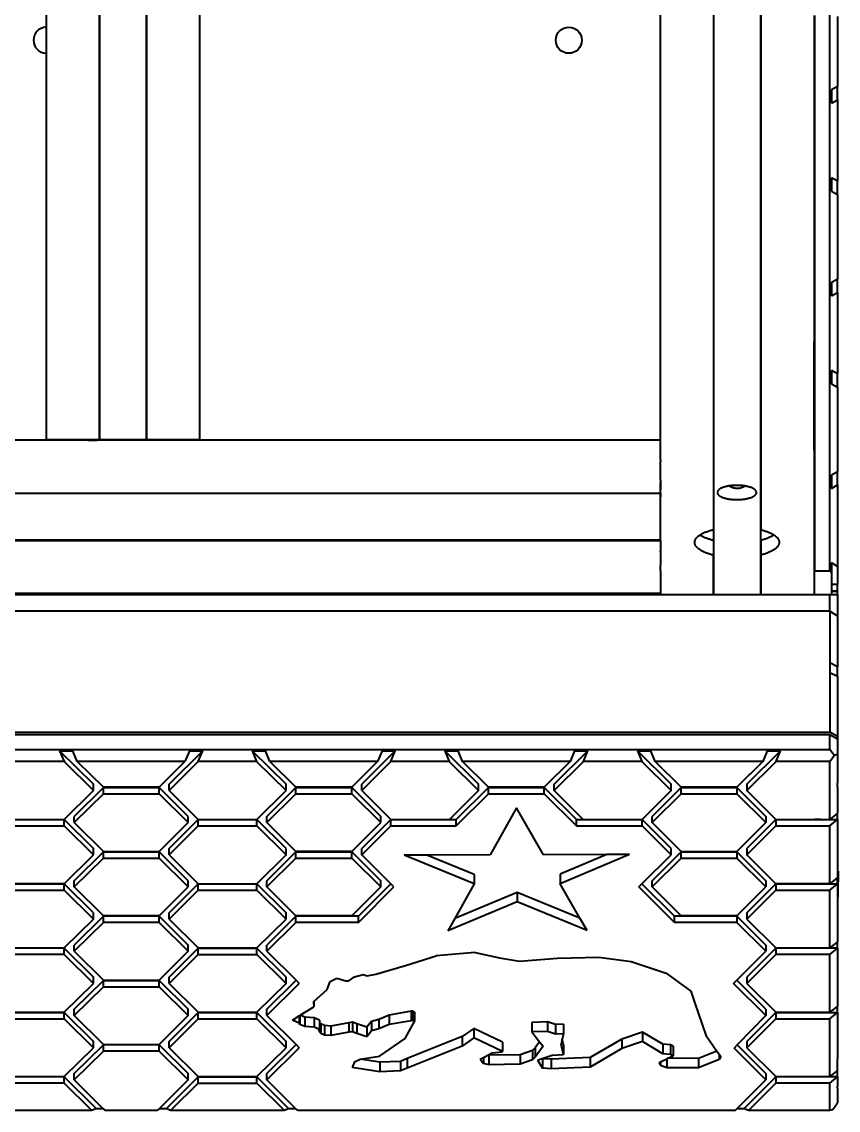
# Model space of a CAD drawing. Header units: millimetres. Extents: x 15 to 415, y 5 to 292.
# Drawn here: x 127.69 to 140.97, y 69.38 to 87.09 of the extents above; entities that cross this region are included whole.
import ezdxf

# ---------------------------------------------------------------- set-up
doc = ezdxf.new("R2010")
doc.units = ezdxf.units.MM
doc.layers.add('Geometries', color=7, linetype='Continuous')

msp = doc.modelspace()

# ---------------------------------------------------------------- linework, layer by layer
at = {"layer": 'Geometries', "linetype": 'Continuous', "lineweight": 40}
for p, q in [((138.944, 103.7477), (138.944, 85.46)), ((138.9501, 77.7739), (138.9501, 103.7477)), ((139.7129, 77.7739), (139.7129, 103.7477)), ((139.719, 78.8273), (139.719, 103.7477)), ((128.944, 101.2761), (128.944, 80.2884)), ((128.9501, 101.2761), (128.9501, 80.2884)), ((129.7129, 101.2761), (129.7129, 80.2884)), ((129.719, 101.2761), (129.719, 80.2884)), ((130.5815, 101.2761), (130.5815, 80.2884)), ((140.8376, 78.1601), (140.8376, 99.43)), ((138.0815, 81.7571), (138.0815, 98.4545)), ((128.0815, 87.5376), (128.0815, 87.0059)), ((140.5815, 87.1982), (140.5815, 86.9163)), ((140.5876, 87.1982), (140.5876, 86.9163)), ((140.9626, 87.1822), (140.9626, 86.0424)), ((128.0815, 87.0059), (128.0815, 86.5812)), ((140.5815, 86.9163), (140.5815, 86.8476)), ((140.5815, 86.9163), (140.5876, 86.9163)), ((140.5815, 86.8476), (140.5815, 86.2247)), ((140.5815, 86.8476), (140.5876, 86.8476)), ((140.5876, 86.9163), (140.5876, 86.8476)), ((140.5876, 86.8476), (140.5876, 85.2976)), ((128.0815, 86.5812), (128.0815, 80.2884)), ((140.5815, 86.2247), (140.5815, 85.2976)), ((140.9626, 86.0424), (140.8626, 85.9847)), ((140.8626, 85.9847), (140.8626, 85.7683)), ((140.9626, 85.826), (140.9626, 86.0424)), ((140.8626, 85.7683), (140.9626, 85.826)), ((140.9626, 85.826), (140.9626, 85.6411)), ((140.9626, 85.6411), (140.9626, 84.4981)), ((140.9626, 85.6411), (140.9626, 85.6411)), ((138.944, 85.46), (138.944, 84.9992)), ((140.5815, 85.2976), (140.5815, 85.1772)), ((140.5815, 85.2976), (140.5876, 85.2976)), ((140.5876, 85.2976), (140.5876, 85.1663)), ((140.5815, 85.1772), (140.5815, 85.1663)), ((140.5815, 85.1663), (140.5815, 83.4117)), ((140.5815, 85.1663), (140.5876, 85.1663)), ((140.5876, 85.1663), (140.5876, 83.4179)), ((138.944, 84.9992), (138.944, 80.0028)), ((140.8626, 84.556), (140.8626, 84.3393)), ((140.9626, 84.4981), (140.8626, 84.556)), ((140.9626, 84.2814), (140.9626, 84.4981)), ((140.8626, 84.3393), (140.9626, 84.2814)), ((140.9626, 84.2814), (140.9626, 82.9074)), ((140.5876, 83.4179), (140.5815, 83.4117)), ((140.5815, 83.4117), (140.5815, 81.8855)), ((140.5876, 83.4179), (140.5876, 81.8793)), ((140.9626, 82.9074), (140.8855, 82.8629)), ((140.9626, 82.8629), (140.9626, 82.9074)), ((140.8854, 82.8629), (140.8626, 82.8497)), ((140.8626, 82.8497), (140.8626, 82.6333)), ((140.8855, 82.8629), (140.8854, 82.8629)), ((140.9626, 82.691), (140.9626, 82.8629)), ((140.9626, 82.8629), (140.9626, 82.8629)), ((140.8626, 82.6333), (140.9626, 82.691)), ((140.9626, 82.691), (140.9626, 81.5789)), ((140.5815, 80.1272), (140.5815, 81.8855)), ((140.5876, 81.8793), (140.5815, 81.8855)), ((140.5876, 81.8793), (140.5876, 80.1272)), ((138.0815, 81.4432), (138.0815, 81.7571)), ((138.0815, 81.7571), (138.0815, 81.7571)), ((140.9626, 81.5789), (140.9626, 81.3631)), ((140.9626, 81.5789), (140.9626, 81.5789)), ((138.0815, 81.1611), (138.0815, 81.4432)), ((138.0815, 81.4432), (138.0815, 81.4432)), ((140.8626, 81.421), (140.8626, 81.2043)), ((140.9626, 81.3631), (140.8626, 81.421)), ((140.9626, 81.1464), (140.9626, 81.3631)), ((138.0815, 80.5333), (138.0815, 81.1611)), ((138.0815, 81.1611), (138.0815, 81.1611)), ((140.8626, 81.2043), (140.9626, 81.1464)), ((140.9626, 81.1464), (140.9626, 79.7724)), ((138.0815, 80.2876), (138.0815, 80.5333)), ((138.0815, 80.5333), (138.0815, 80.5333)), ((128.7636, 80.2876), (107.3994, 80.2876)), ((128.944, 80.2884), (128.0815, 80.2884)), ((128.7636, 80.2876), (128.9121, 80.2876)), ((128.8531, 80.2876), (128.7636, 80.2876)), ((128.8896, 80.2876), (128.8531, 80.2876)), ((128.9166, 80.2876), (128.8896, 80.2876)), ((129.8828, 80.2876), (128.9121, 80.2876)), ((128.9306, 80.2876), (128.9166, 80.2876)), ((128.9337, 80.2876), (128.9306, 80.2876)), ((128.9437, 80.2876), (128.9337, 80.2876)), ((128.955, 80.2876), (128.9437, 80.2876)), ((128.9501, 80.2884), (128.944, 80.2884)), ((129.7129, 80.2884), (128.9501, 80.2884)), ((128.986, 80.2876), (128.955, 80.2876)), ((129.0104, 80.2876), (128.986, 80.2876)), ((129.0864, 80.2876), (129.0104, 80.2876)), ((129.1933, 80.2876), (129.0864, 80.2876)), ((129.2207, 80.2876), (129.1933, 80.2876)), ((129.4149, 80.2876), (129.2207, 80.2876)), ((129.4969, 80.2876), (129.4149, 80.2876)), ((129.635, 80.2876), (129.4969, 80.2876)), ((129.6526, 80.2876), (129.635, 80.2876)), ((129.7077, 80.2876), (129.6526, 80.2876)), ((129.7193, 80.2876), (129.7077, 80.2876)), ((129.719, 80.2884), (129.7129, 80.2884)), ((130.5815, 80.2884), (129.719, 80.2884)), ((129.724, 80.2876), (129.7193, 80.2876)), ((129.7291, 80.2876), (129.724, 80.2876)), ((129.7321, 80.2876), (129.7291, 80.2876)), ((129.8099, 80.2876), (129.7321, 80.2876)), ((129.8235, 80.2876), (129.8099, 80.2876)), ((129.8994, 80.2876), (129.8235, 80.2876)), ((129.8994, 80.2876), (129.8828, 80.2876)), ((138.0815, 80.2876), (129.8994, 80.2876)), ((138.0815, 80.0626), (138.0815, 80.2876)), ((140.5815, 80.1272), (140.5815, 79.6442)), ((140.5815, 80.1272), (140.5876, 80.1272)), ((140.5876, 80.1272), (140.5876, 78.9763)), ((138.0815, 79.9677), (138.0815, 80.0626)), ((138.0815, 79.9677), (138.0815, 79.9373)), ((138.0815, 79.8249), (138.0815, 79.9373)), ((138.944, 80.0028), (138.944, 78.8304)), ((138.0815, 79.7247), (138.0815, 79.8249)), ((138.0815, 79.6324), (138.0815, 79.7247)), ((140.9626, 79.7724), (140.8626, 79.7147)), ((140.8626, 79.7147), (140.8626, 79.5635)), ((140.9626, 79.5635), (140.9626, 79.7724)), ((138.0815, 79.6324), (138.0815, 79.5982)), ((138.0815, 79.5985), (138.0815, 79.5739)), ((138.0815, 79.4764), (138.0815, 79.5982)), ((138.0815, 79.5739), (138.0815, 79.4795)), ((140.5815, 79.6442), (140.5815, 79.5982)), ((140.5815, 79.5982), (140.5815, 78.9826)), ((140.8626, 79.5635), (140.8626, 79.4983)), ((140.8626, 79.5635), (140.8626, 79.5635)), ((140.8626, 79.4983), (140.9626, 79.556)), ((140.9626, 79.5635), (140.9626, 79.5635)), ((140.9626, 79.556), (140.9626, 79.5635)), ((140.9626, 79.556), (140.9626, 79.3711)), ((98.0815, 79.4251), (138.0815, 79.4251)), ((138.0815, 79.419), (98.0815, 79.419)), ((138.0815, 79.4253), (138.0815, 79.4795)), ((138.0815, 79.4251), (138.0815, 79.4764)), ((138.0815, 79.4253), (138.0815, 79.3653)), ((138.0815, 79.419), (138.0815, 79.4251)), ((138.0815, 79.3558), (138.0815, 79.419)), ((138.0815, 79.2112), (138.0815, 79.3653)), ((138.0815, 79.2112), (138.0815, 79.3558)), ((140.9626, 79.3711), (140.9626, 78.4139)), ((140.9626, 79.3711), (140.9626, 79.3711)), ((138.0815, 78.7251), (138.0815, 79.2112)), ((140.5815, 78.9826), (140.5815, 78.1506)), ((140.5876, 78.9763), (140.5815, 78.9826)), ((140.5876, 78.9763), (140.5876, 78.1601)), ((138.0815, 78.6562), (98.0815, 78.6562)), ((98.0815, 78.6501), (138.0815, 78.6501)), ((138.0815, 78.6562), (138.0815, 78.7251)), ((138.0815, 78.6501), (138.0815, 78.6562)), ((138.0815, 78.6501), (138.0815, 78.4815)), ((138.944, 78.6533), (138.944, 78.4139)), ((139.719, 78.417), (139.719, 78.6565)), ((138.0815, 78.4659), (138.0815, 78.4815)), ((138.0815, 78.4659), (138.0815, 78.3509)), ((138.0815, 78.3509), (138.0815, 78.2503)), ((138.944, 77.7739), (138.944, 78.4139)), ((139.719, 77.7739), (139.719, 78.417)), ((140.9626, 78.4139), (140.9626, 78.2515)), ((140.9626, 78.4139), (140.9626, 78.4139)), ((138.0815, 78.1657), (138.0815, 78.2503)), ((138.0815, 78.1657), (138.0815, 77.7876)), ((140.5815, 78.1506), (140.5815, 78.1205)), ((140.5876, 78.1506), (140.5815, 78.1506)), ((140.5815, 78.1205), (140.5815, 78.0458)), ((140.5815, 78.1205), (140.5876, 78.1205)), ((140.5876, 78.1506), (140.5876, 78.1601)), ((140.5876, 78.1601), (140.8376, 78.1601)), ((140.5876, 78.1205), (140.5876, 78.1506)), ((140.5876, 78.0458), (140.5876, 78.1205)), ((140.8626, 78.1244), (140.8376, 78.1601)), ((140.9626, 78.2291), (140.8626, 78.2867)), ((140.8626, 78.2867), (140.8626, 78.2515)), ((140.8626, 78.2515), (140.8626, 78.1244)), ((140.8626, 78.2515), (140.8626, 78.2515)), ((140.8626, 78.1244), (140.8626, 77.9408)), ((140.9626, 78.2515), (140.9626, 78.2291)), ((140.9626, 78.2515), (140.9626, 78.2515)), ((140.9626, 78.2291), (140.9626, 77.9408)), ((140.5876, 78.0458), (140.5815, 78.0458)), ((140.5815, 78.0458), (140.5815, 77.7739)), ((140.5876, 77.7739), (140.5876, 78.0458)), ((140.8626, 77.9408), (140.8626, 77.8327)), ((140.8626, 77.9408), (140.9626, 77.9408)), ((140.9626, 77.8327), (140.9626, 77.9408)), ((138.0815, 77.7876), (102.5962, 77.7876)), ((113.9049, 77.7739), (138.0815, 77.7739)), ((138.0815, 77.7739), (138.0815, 77.7876)), ((138.0815, 77.7739), (138.944, 77.7739)), ((138.944, 77.7739), (138.9501, 77.7739)), ((138.9501, 77.7739), (139.7129, 77.7739)), ((139.7129, 77.7739), (139.719, 77.7739)), ((139.719, 77.7739), (140.5815, 77.7739)), ((140.5815, 77.7739), (140.5876, 77.7739)), ((140.5876, 77.7739), (140.8376, 77.7739)), ((140.8376, 77.5004), (140.8376, 77.7739)), ((140.8376, 77.7739), (140.8626, 77.7739)), ((140.8626, 77.8327), (140.8626, 77.8303)), ((140.8626, 77.8327), (140.9626, 77.8327)), ((140.8626, 77.8303), (140.8626, 77.7739)), ((140.8626, 77.8303), (140.9626, 77.8303)), ((140.8626, 77.7739), (140.9626, 77.7739)), ((140.9626, 77.8327), (140.9626, 77.8303)), ((140.9626, 77.7739), (140.9626, 77.8303)), ((140.9626, 77.7739), (140.9626, 77.4287)), ((140.8376, 77.5004), (113.9049, 77.5004)), ((140.8376, 77.5004), (140.9626, 77.4287)), ((140.8377, 77.5004), (140.8377, 76.6592)), ((140.8377, 77.5004), (140.8377, 77.5004)), ((140.9626, 77.4287), (140.9626, 76.7056)), ((140.9626, 76.7056), (140.9626, 76.7055)), ((140.9626, 76.7055), (140.9626, 76.5966)), ((140.9626, 76.5966), (140.8377, 76.6592)), ((140.8377, 76.6592), (140.8377, 76.5063)), ((140.9626, 76.4437), (140.9626, 76.5966)), ((140.8377, 76.5063), (140.8377, 75.5339)), ((140.8377, 76.5063), (140.9626, 76.4437)), ((140.9626, 76.4437), (140.9626, 76.3985)), ((140.9626, 76.3985), (140.9626, 76.2361)), ((140.9626, 76.3985), (140.9626, 76.3985)), ((140.9626, 76.2361), (140.9626, 76.2312)), ((140.9626, 76.2361), (140.9626, 76.2361)), ((140.9626, 76.2312), (140.9626, 75.4622)), ((140.9626, 76.2312), (140.9626, 76.2312)), ((121.4443, 75.5339), (140.8377, 75.5339)), ((121.4443, 75.4967), (140.8376, 75.4967)), ((140.8376, 75.2538), (140.8376, 75.4967)), ((140.8376, 75.4967), (140.9626, 75.425)), ((140.9626, 75.4622), (140.8377, 75.5339)), ((140.8377, 75.5339), (140.8377, 75.5339)), ((140.9626, 75.4622), (140.9626, 75.425)), ((140.9626, 75.425), (140.9626, 75.2764)), ((113.8151, 75.2538), (140.8376, 75.2538)), ((128.3015, 75.2316), (128.5182, 75.2316)), ((128.3015, 75.2316), (128.3739, 75.0575)), ((128.3015, 75.2316), (128.8518, 74.6867)), ((128.5906, 75.0575), (128.5182, 75.2316)), ((130.0834, 74.6867), (130.6309, 75.2316)), ((130.4145, 75.2316), (130.3425, 75.0575)), ((130.4145, 75.2316), (130.6309, 75.2316)), ((130.5589, 75.0575), (130.6309, 75.2316)), ((131.4365, 75.2316), (131.6532, 75.2316)), ((131.4365, 75.2316), (131.5089, 75.0575)), ((131.4365, 75.2316), (131.9868, 74.6867)), ((131.7256, 75.0575), (131.6532, 75.2316)), ((133.7659, 75.2316), (133.2184, 74.6867)), ((133.5495, 75.2316), (133.4775, 75.0575)), ((133.5495, 75.2316), (133.7659, 75.2316)), ((133.6939, 75.0575), (133.7659, 75.2316)), ((134.5715, 75.2316), (134.7882, 75.2316)), ((134.5715, 75.2316), (134.6439, 75.0575)), ((134.5715, 75.2316), (135.1218, 74.6867)), ((134.8606, 75.0575), (134.7882, 75.2316)), ((136.3534, 74.6867), (136.9009, 75.2316)), ((136.6845, 75.2316), (136.6125, 75.0575)), ((136.6845, 75.2316), (136.9009, 75.2316)), ((136.8289, 75.0575), (136.9009, 75.2316)), ((137.7065, 75.2316), (137.9232, 75.2316)), ((137.7065, 75.2316), (137.7789, 75.0575)), ((137.7065, 75.2316), (138.2568, 74.6867)), ((137.9956, 75.0575), (137.9232, 75.2316)), ((139.4884, 74.6867), (140.0359, 75.2316)), ((139.8195, 75.2316), (139.7475, 75.0575)), ((139.8195, 75.2316), (140.0359, 75.2316)), ((139.9639, 75.0575), (140.0359, 75.2316)), ((140.9081, 75.1556), (140.8376, 75.2538)), ((140.8376, 75.0575), (140.9081, 75.1556)), ((140.9626, 75.169), (140.9081, 75.1556)), ((140.9626, 75.2764), (140.9626, 75.169)), ((140.9626, 75.2764), (140.9626, 75.2764)), ((140.9626, 75.169), (140.9626, 74.8021)), ((128.3739, 75.0575), (127.4239, 75.0575)), ((128.3739, 75.0575), (128.8518, 74.5843)), ((130.3425, 75.0575), (128.5906, 75.0575)), ((128.5906, 75.0575), (129.0142, 74.6381)), ((129.921, 74.6381), (130.3425, 75.0575)), ((130.0834, 74.5843), (130.5589, 75.0575)), ((131.5089, 75.0575), (130.5589, 75.0575)), ((131.5089, 75.0575), (131.9868, 74.5843)), ((133.4775, 75.0575), (131.7256, 75.0575)), ((131.7256, 75.0575), (132.1492, 74.6381)), ((133.056, 74.6381), (133.4775, 75.0575)), ((133.6939, 75.0575), (133.2184, 74.5843)), ((134.6439, 75.0575), (133.6939, 75.0575)), ((134.6439, 75.0575), (135.1218, 74.5843)), ((136.6125, 75.0575), (134.8606, 75.0575)), ((135.2842, 74.6381), (134.8606, 75.0575)), ((136.6125, 75.0575), (136.191, 74.6381)), ((136.3534, 74.5843), (136.8289, 75.0575)), ((137.7789, 75.0575), (136.8289, 75.0575)), ((137.7789, 75.0575), (138.2568, 74.5843)), ((139.7475, 75.0575), (137.9956, 75.0575)), ((138.4192, 74.6381), (137.9956, 75.0575)), ((139.4884, 74.5843), (139.9639, 75.0575)), ((139.5458, 74.8568), (139.6774, 74.9878)), ((139.7475, 75.0575), (139.6774, 74.9878)), ((140.8376, 75.0575), (139.9639, 75.0575)), ((140.8376, 74.1164), (140.8376, 75.0575)), ((139.326, 74.6381), (139.5214, 74.8325)), ((139.5214, 74.8325), (139.5458, 74.8568)), ((140.9626, 74.8021), (140.9626, 74.7054)), ((128.3775, 74.1147), (128.8518, 74.5843)), ((129.0142, 74.6329), (128.5399, 74.1633)), ((128.8518, 74.5843), (128.8518, 74.6867)), ((129.921, 74.6381), (129.0142, 74.6381)), ((129.0142, 74.6329), (129.921, 74.6329)), ((129.0142, 74.5305), (129.0142, 74.6329)), ((130.3929, 74.1633), (129.921, 74.6329)), ((129.921, 74.5305), (129.921, 74.6329)), ((130.0834, 74.5843), (130.0834, 74.6867)), ((130.0834, 74.5843), (130.5553, 74.1147)), ((131.5125, 74.1147), (131.9868, 74.5843)), ((131.6749, 74.1633), (132.1492, 74.6329)), ((131.9868, 74.5843), (131.9868, 74.6867)), ((133.056, 74.6381), (132.1492, 74.6381)), ((132.1492, 74.6329), (133.056, 74.6329)), ((132.1492, 74.5305), (132.1492, 74.6329)), ((133.056, 74.6329), (133.5279, 74.1633)), ((133.056, 74.5305), (133.056, 74.6329)), ((133.2184, 74.5843), (133.2184, 74.6867)), ((133.2184, 74.5843), (133.6903, 74.1147)), ((135.1218, 74.5843), (134.6475, 74.1147)), ((135.2842, 74.6329), (134.7556, 74.1095)), ((135.1218, 74.5843), (135.1218, 74.6867)), ((136.191, 74.6381), (135.2842, 74.6381)), ((135.2842, 74.6329), (136.191, 74.6329)), ((135.2842, 74.5305), (135.2842, 74.6329)), ((136.191, 74.6329), (136.717, 74.1095)), ((136.191, 74.5305), (136.191, 74.6329)), ((136.3534, 74.5843), (136.3534, 74.6867)), ((136.8253, 74.1147), (136.3534, 74.5843)), ((138.2568, 74.5843), (137.7825, 74.1147)), ((138.4192, 74.6329), (137.9449, 74.1633)), ((138.2568, 74.5843), (138.2568, 74.6867)), ((139.326, 74.6381), (138.4192, 74.6381)), ((138.4192, 74.6329), (139.326, 74.6329)), ((138.4192, 74.5305), (138.4192, 74.6329)), ((139.326, 74.6329), (139.326, 74.5305)), ((139.326, 74.6329), (139.7979, 74.1633)), ((139.4884, 74.6867), (139.4884, 74.5843)), ((139.9603, 74.1147), (139.4884, 74.5843)), ((140.9626, 74.6397), (140.9626, 74.7054)), ((140.9626, 74.6397), (140.9626, 74.2171)), ((129.0142, 74.5305), (128.5399, 74.0609)), ((129.0142, 74.5305), (129.921, 74.5305)), ((130.3929, 74.0609), (129.921, 74.5305)), ((131.6749, 74.0609), (132.1492, 74.5305)), ((132.1492, 74.5305), (133.056, 74.5305)), ((133.056, 74.5305), (133.5279, 74.0609)), ((135.2842, 74.5305), (134.7556, 74.0071)), ((135.2842, 74.5305), (136.191, 74.5305)), ((136.191, 74.5305), (136.717, 74.0071)), ((138.4192, 74.5305), (137.9449, 74.0609)), ((138.4192, 74.5305), (139.326, 74.5305)), ((139.326, 74.5305), (139.7979, 74.0609)), ((135.7395, 74.3006), (135.312, 73.5358)), ((136.1774, 73.5377), (135.7395, 74.3006)), ((127.4203, 74.1147), (128.3775, 74.1147)), ((127.4203, 74.1095), (128.3775, 74.1095)), ((128.3775, 74.1095), (128.8518, 73.6399)), ((128.3775, 74.0071), (128.3775, 74.1095)), ((128.5399, 74.0609), (128.5399, 74.1633)), ((128.5399, 74.0609), (129.0142, 73.5913)), ((129.921, 73.5913), (130.3929, 74.0609)), ((130.0834, 73.6399), (130.5553, 74.1095)), ((130.3929, 74.0609), (130.3929, 74.1633)), ((130.5553, 74.1147), (131.5125, 74.1147)), ((130.5553, 74.1095), (131.5125, 74.1095)), ((130.5553, 74.0071), (130.5553, 74.1095)), ((131.9868, 73.6399), (131.5125, 74.1095)), ((131.5125, 74.0071), (131.5125, 74.1095)), ((131.6749, 74.0609), (131.6749, 74.1633)), ((131.6749, 74.0609), (132.1492, 73.5913)), ((133.056, 73.5913), (133.5279, 74.0609)), ((133.6903, 74.1095), (133.2184, 73.6399)), ((133.5279, 74.0609), (133.5279, 74.1633)), ((133.6903, 74.1147), (134.6475, 74.1147)), ((133.6903, 74.1095), (134.7556, 74.1095)), ((133.6903, 74.0071), (133.6903, 74.1095)), ((134.7556, 74.0071), (134.7556, 74.1095)), ((136.717, 74.1095), (137.7825, 74.1095)), ((136.717, 74.0071), (136.717, 74.1095)), ((136.8253, 74.1147), (137.7825, 74.1147)), ((138.2568, 73.6399), (137.7825, 74.1095)), ((137.7825, 74.0071), (137.7825, 74.1095)), ((137.9449, 74.0609), (137.9449, 74.1633)), ((138.4192, 73.5913), (137.9449, 74.0609)), ((139.7979, 74.0609), (139.326, 73.5913)), ((139.4884, 73.6399), (139.9603, 74.1095)), ((139.7979, 74.1633), (139.7979, 74.0609)), ((139.9603, 74.1147), (140.5876, 74.1147)), ((139.9603, 74.1095), (140.9626, 74.1095)), ((139.9603, 74.1095), (139.9603, 74.0071)), ((140.6865, 74.1147), (140.5876, 74.1147)), ((140.6865, 74.1147), (140.7126, 74.1147)), ((140.7126, 74.1147), (140.8376, 74.1147)), ((140.9626, 74.2171), (140.8376, 74.1147)), ((140.8376, 74.1147), (140.8376, 74.1164)), ((140.8376, 74.1164), (140.8376, 74.1164)), ((140.8376, 74.0071), (140.9626, 74.1095)), ((140.9626, 74.1715), (140.9626, 74.2171)), ((140.9626, 74.1465), (140.9626, 74.1715)), ((140.9626, 74.1095), (140.9626, 74.1465)), ((140.9626, 74.1095), (140.9626, 73.2786)), ((127.4203, 74.0071), (128.3775, 74.0071)), ((128.3775, 74.0071), (128.8518, 73.5375)), ((130.0834, 73.5375), (130.5553, 74.0071)), ((130.5553, 74.0071), (131.5125, 74.0071)), ((131.9868, 73.5375), (131.5125, 74.0071)), ((133.6903, 74.0071), (133.2184, 73.5375)), ((133.6903, 74.0071), (134.7556, 74.0071)), ((136.717, 74.0071), (137.7825, 74.0071)), ((138.2568, 73.5375), (137.7825, 74.0071)), ((139.4884, 73.5375), (139.9603, 74.0071)), ((139.9603, 74.0071), (140.8376, 74.0071)), ((140.8376, 73.0679), (140.8376, 74.0071)), ((128.3775, 73.0679), (128.8518, 73.5375)), ((128.5399, 73.1165), (129.0142, 73.5862)), ((128.8518, 73.5375), (128.8518, 73.6399)), ((129.0142, 73.5913), (129.921, 73.5913)), ((129.0142, 73.5862), (129.921, 73.5862)), ((129.0142, 73.4838), (129.0142, 73.5862)), ((130.3929, 73.1165), (129.921, 73.5862)), ((129.921, 73.4838), (129.921, 73.5862)), ((130.0834, 73.5375), (130.0834, 73.6399)), ((130.0834, 73.5375), (130.5553, 73.0679)), ((131.9868, 73.5375), (131.5125, 73.0679)), ((131.6749, 73.1165), (132.1492, 73.5862)), ((131.9868, 73.5375), (131.9868, 73.6399)), ((133.056, 73.5913), (132.1492, 73.5913)), ((132.1492, 73.5862), (133.056, 73.5862)), ((132.1492, 73.4838), (132.1492, 73.5862)), ((133.056, 73.5862), (133.5279, 73.1165)), ((133.056, 73.4838), (133.056, 73.5862)), ((133.2184, 73.5375), (133.2184, 73.6399)), ((133.6929, 73.0653), (133.2184, 73.5375)), ((134.2814, 73.5335), (133.9118, 73.5327)), ((135.0478, 73.0632), (133.9118, 73.5327)), ((135.312, 73.5358), (134.2814, 73.5335)), ((135.0478, 73.2167), (134.2814, 73.5335)), ((137.2101, 73.54), (136.1774, 73.5377)), ((137.5776, 73.5409), (136.448, 73.0663)), ((137.2101, 73.54), (136.448, 73.2199)), ((137.5776, 73.5409), (137.2101, 73.54)), ((137.7799, 73.0653), (138.2568, 73.5375)), ((137.9449, 73.1165), (138.4192, 73.5862)), ((138.2568, 73.5375), (138.2568, 73.6399)), ((138.4192, 73.5913), (139.326, 73.5913)), ((138.4192, 73.5862), (139.326, 73.5862)), ((138.4192, 73.4838), (138.4192, 73.5862)), ((139.326, 73.5862), (139.7979, 73.1165)), ((139.326, 73.5862), (139.326, 73.4838)), ((139.4884, 73.6399), (139.4884, 73.5375)), ((139.9603, 73.0679), (139.4884, 73.5375)), ((128.5399, 73.0141), (129.0142, 73.4838)), ((129.0142, 73.4838), (129.921, 73.4838)), ((130.3929, 73.0141), (129.921, 73.4838)), ((131.6749, 73.0141), (132.1492, 73.4838)), ((132.1492, 73.4838), (133.056, 73.4838)), ((133.056, 73.4838), (133.5279, 73.0141)), ((137.9449, 73.0141), (138.4192, 73.4838)), ((138.4192, 73.4838), (139.326, 73.4838)), ((139.326, 73.4838), (139.7979, 73.0141)), ((135.0478, 73.2167), (135.0478, 73.0632)), ((136.448, 73.2199), (136.448, 73.0663)), ((140.9626, 73.1703), (140.8376, 73.0679)), ((140.9626, 73.2786), (140.9626, 73.261)), ((140.9742, 73.2691), (140.9626, 73.2786)), ((140.9626, 73.261), (140.9626, 73.1703)), ((140.9626, 73.261), (140.9626, 73.261)), ((140.9626, 73.0986), (140.9626, 73.1703)), ((140.9742, 73.2691), (140.9742, 73.0986)), ((128.3775, 73.0679), (127.4203, 73.0679)), ((127.4203, 73.0628), (128.3775, 73.0628)), ((128.8518, 72.5932), (128.3775, 73.0628)), ((128.3775, 72.9604), (128.3775, 73.0628)), ((128.5399, 73.0141), (128.5399, 73.1165)), ((129.0142, 72.5445), (128.5399, 73.0141)), ((129.921, 72.5445), (130.3929, 73.0141)), ((130.0834, 72.5932), (130.5553, 73.0628)), ((130.3929, 73.0141), (130.3929, 73.1165)), ((130.5553, 73.0679), (131.5125, 73.0679)), ((130.5553, 73.0628), (131.5125, 73.0628)), ((130.5553, 72.9604), (130.5553, 73.0628)), ((131.5125, 73.0628), (131.9868, 72.5932)), ((131.5125, 72.9604), (131.5125, 73.0628)), ((131.6749, 73.0141), (131.6749, 73.1165)), ((132.1492, 72.5445), (131.6749, 73.0141)), ((133.5279, 73.0141), (133.056, 72.5445)), ((133.1644, 72.5394), (133.6929, 73.0653)), ((133.1644, 72.437), (133.7444, 73.0141)), ((133.5279, 73.0141), (133.5279, 73.1165)), ((133.7444, 73.0141), (133.6929, 73.0653)), ((135.0478, 73.0632), (134.7324, 72.4991)), ((136.7703, 72.5048), (136.448, 73.0663)), ((137.7282, 73.0141), (137.7799, 73.0653)), ((138.3112, 72.437), (137.7282, 73.0141)), ((138.3112, 72.5394), (137.7799, 73.0653)), ((137.9449, 73.0141), (137.9449, 73.1165)), ((138.4192, 72.5445), (137.9449, 73.0141)), ((139.326, 72.5445), (139.7979, 73.0141)), ((139.4884, 72.5932), (139.9603, 73.0628)), ((139.7979, 73.1165), (139.7979, 73.0141)), ((140.5876, 73.0679), (139.9603, 73.0679)), ((139.9603, 73.0628), (140.9626, 73.0628)), ((139.9603, 73.0628), (139.9603, 72.9604)), ((140.6037, 73.0679), (140.5876, 73.0679)), ((140.7126, 73.0679), (140.6037, 73.0679)), ((140.8376, 73.0679), (140.7126, 73.0679)), ((140.8376, 72.9604), (140.9626, 73.0628)), ((140.9626, 73.0628), (140.9626, 73.0986)), ((140.9626, 73.0986), (140.9626, 73.0986)), ((140.9742, 73.0986), (140.9626, 73.0986)), ((140.9626, 73.0628), (140.9626, 72.8326)), ((140.9742, 72.8467), (140.9742, 73.0986)), ((127.4203, 72.9604), (128.3775, 72.9604)), ((128.8518, 72.4908), (128.3775, 72.9604)), ((130.0834, 72.4908), (130.5553, 72.9604)), ((130.5553, 72.9604), (131.5125, 72.9604)), ((131.5125, 72.9604), (131.9868, 72.4908)), ((135.7498, 72.9265), (134.7324, 72.4991)), ((136.7703, 72.5048), (135.7498, 72.9265)), ((135.7498, 72.9265), (135.7498, 72.773)), ((139.4884, 72.4908), (139.9603, 72.9604)), ((139.9603, 72.9604), (140.8376, 72.9604)), ((140.8376, 72.0211), (140.8376, 72.9604)), ((140.9626, 72.8326), (140.9742, 72.8467)), ((140.9626, 72.8326), (140.9626, 72.1414)), ((135.7498, 72.773), (134.6202, 72.2984)), ((136.8858, 72.3034), (135.7498, 72.773)), ((128.8518, 72.4908), (128.3775, 72.0211)), ((129.0142, 72.5394), (128.5399, 72.0698)), ((128.8518, 72.4908), (128.8518, 72.5932)), ((129.921, 72.5445), (129.0142, 72.5445)), ((129.921, 72.5394), (129.0142, 72.5394)), ((129.0142, 72.437), (129.0142, 72.5394)), ((129.921, 72.5394), (130.3929, 72.0698)), ((129.921, 72.437), (129.921, 72.5394)), ((130.0834, 72.4908), (130.0834, 72.5932)), ((130.0834, 72.4908), (130.5553, 72.0211)), ((131.5125, 72.0211), (131.9868, 72.4908)), ((132.1492, 72.5394), (131.6749, 72.0698)), ((131.9868, 72.4908), (131.9868, 72.5932)), ((133.056, 72.5445), (132.1492, 72.5445)), ((133.1644, 72.5394), (132.1492, 72.5394)), ((132.1492, 72.437), (132.1492, 72.5394)), ((133.1644, 72.437), (133.1644, 72.5394)), ((134.7324, 72.4991), (134.6202, 72.2984)), ((136.8858, 72.3034), (136.7703, 72.5048)), ((139.326, 72.5394), (138.3112, 72.5394)), ((138.3112, 72.437), (138.3112, 72.5394)), ((139.326, 72.5445), (138.4192, 72.5445)), ((139.326, 72.5394), (139.7979, 72.0698)), ((139.326, 72.5394), (139.326, 72.437)), ((139.4884, 72.5932), (139.4884, 72.4908)), ((139.4884, 72.4908), (139.9603, 72.0211)), ((129.0142, 72.437), (128.5399, 71.9674)), ((129.921, 72.437), (129.0142, 72.437)), ((129.921, 72.437), (130.3929, 71.9674)), ((132.1492, 72.437), (131.6749, 71.9674)), ((133.1644, 72.437), (132.1492, 72.437)), ((139.326, 72.437), (138.3112, 72.437)), ((139.326, 72.437), (139.7979, 71.9674)), ((140.9626, 72.1235), (140.8376, 72.0211)), ((140.9626, 72.1414), (140.9626, 72.1235)), ((140.9626, 72.1414), (140.9626, 72.1414)), ((140.9626, 72.016), (140.9626, 72.1235)), ((127.4203, 72.0211), (128.3775, 72.0211)), ((128.3775, 72.016), (127.4203, 72.016)), ((128.3775, 72.016), (128.8518, 71.5464)), ((128.3775, 71.9136), (128.3775, 72.016)), ((128.5399, 71.9674), (128.5399, 72.0698)), ((128.5399, 71.9674), (129.0142, 71.4978)), ((130.3929, 71.9674), (129.921, 71.4978)), ((130.0834, 71.5464), (130.5553, 72.016)), ((130.3929, 71.9674), (130.3929, 72.0698)), ((130.5553, 72.0211), (131.5125, 72.0211)), ((130.5553, 72.016), (131.5125, 72.016)), ((130.5553, 71.9136), (130.5553, 72.016)), ((131.5125, 71.9136), (131.5125, 72.016)), ((131.9868, 71.5464), (131.5125, 72.016)), ((131.6749, 71.9674), (131.6749, 72.0698)), ((131.6749, 71.9674), (132.1518, 71.4952)), ((135.0676, 71.9468), (134.4307, 71.894)), ((135.0676, 71.9468), (135.4634, 71.8591)), ((139.3234, 71.4952), (139.7979, 71.9674)), ((139.9603, 72.016), (139.4884, 71.5464)), ((139.7979, 72.0698), (139.7979, 71.9674)), ((139.9603, 72.0211), (140.8376, 72.0211)), ((140.9626, 72.016), (139.9603, 72.016)), ((139.9603, 72.016), (139.9603, 71.9136)), ((140.8376, 71.9136), (140.9626, 72.016)), ((140.9626, 72.016), (140.9626, 71.979)), ((140.9626, 71.979), (140.9626, 71.0768)), ((140.9626, 71.979), (140.9626, 71.979)), ((128.3775, 71.9136), (127.4203, 71.9136)), ((128.3775, 71.9136), (128.8518, 71.444)), ((130.0834, 71.444), (130.5553, 71.9136)), ((130.5553, 71.9136), (131.5125, 71.9136)), ((131.9868, 71.444), (131.5125, 71.9136)), ((133.449, 71.5927), (133.9313, 71.7389)), ((133.9313, 71.7389), (134.4307, 71.894)), ((135.4634, 71.8591), (135.7867, 71.8041)), ((135.7867, 71.8041), (136.4063, 71.8555)), ((136.4063, 71.8555), (137.08, 71.8711)), ((137.08, 71.8711), (137.6054, 71.8033)), ((137.6054, 71.8033), (138.173, 71.6103)), ((139.9603, 71.9136), (139.4884, 71.444)), ((140.8376, 71.9136), (139.9603, 71.9136)), ((140.8376, 70.9744), (140.8376, 71.9136)), ((133.1018, 71.5499), (133.2434, 71.5908)), ((133.2434, 71.5908), (133.3083, 71.567)), ((133.3083, 71.567), (133.449, 71.5927)), ((138.173, 71.6103), (138.5765, 71.3171)), ((128.3775, 70.9744), (128.8518, 71.444)), ((128.5399, 71.023), (129.0142, 71.4926)), ((128.5399, 70.9206), (129.0142, 71.3902)), ((128.8518, 71.444), (128.8518, 71.5464)), ((129.0142, 71.4978), (129.921, 71.4978)), ((129.0142, 71.4926), (129.921, 71.4926)), ((129.0142, 71.3902), (129.0142, 71.4926)), ((129.0142, 71.3902), (129.921, 71.3902)), ((129.921, 71.4926), (130.3929, 71.023)), ((129.921, 71.3902), (129.921, 71.4926)), ((129.921, 71.3902), (130.3929, 70.9206)), ((130.0834, 71.444), (130.0834, 71.5464)), ((130.0834, 71.444), (130.5553, 70.9744)), ((131.9868, 71.444), (131.5125, 70.9744)), ((131.6749, 71.023), (132.1518, 71.4952)), ((131.6749, 70.9206), (132.2035, 71.444)), ((131.9868, 71.444), (131.9868, 71.5464)), ((132.1518, 71.4952), (132.2035, 71.444)), ((132.6557, 71.3475), (132.7049, 71.4738)), ((132.7049, 71.4738), (132.8114, 71.5293)), ((132.8114, 71.5293), (132.9625, 71.4848)), ((132.9625, 71.4848), (133.0073, 71.4841)), ((133.0073, 71.4841), (133.1018, 71.5499)), ((139.272, 71.444), (139.3234, 71.4952)), ((139.7979, 70.9206), (139.272, 71.444)), ((139.7979, 71.023), (139.3234, 71.4952)), ((139.4884, 71.5464), (139.4884, 71.444)), ((139.4884, 71.444), (139.9603, 70.9744)), ((132.44, 71.1494), (132.6557, 71.3475)), ((138.5765, 71.3171), (138.6424, 71.1209)), ((132.2163, 70.9258), (132.44, 71.0656)), ((132.4344, 71.1443), (132.44, 71.1494)), ((132.4344, 71.1443), (132.44, 71.0656)), ((132.44, 71.1494), (132.44, 71.0656)), ((138.6424, 71.1209), (138.8168, 70.6004)), ((140.9626, 71.0768), (140.8376, 70.9744)), ((140.9626, 70.9692), (140.9626, 71.0768)), ((127.4203, 70.9744), (128.3775, 70.9744)), ((127.4203, 70.9692), (128.3775, 70.9692)), ((127.4203, 70.8668), (128.3775, 70.8668)), ((128.3775, 70.9692), (128.8518, 70.4996)), ((128.3775, 70.8668), (128.3775, 70.9692)), ((128.3775, 70.8668), (128.8518, 70.3972)), ((128.5399, 70.9206), (128.5399, 71.023)), ((129.0142, 70.451), (128.5399, 70.9206)), ((130.3929, 70.9206), (129.921, 70.451)), ((130.0834, 70.4996), (130.5553, 70.9692)), ((130.0834, 70.3972), (130.5553, 70.8668)), ((130.3929, 70.9206), (130.3929, 71.023)), ((130.5553, 70.9744), (131.5125, 70.9744)), ((130.5553, 70.9692), (131.5125, 70.9692)), ((130.5553, 70.8668), (130.5553, 70.9692)), ((130.5553, 70.8668), (131.5125, 70.8668)), ((131.5125, 70.9692), (131.9868, 70.4996)), ((131.5125, 70.8668), (131.5125, 70.9692)), ((131.5125, 70.8668), (131.9868, 70.3972)), ((131.6749, 70.9206), (131.6749, 71.023)), ((131.6749, 70.9206), (132.1518, 70.4484)), ((132.092, 70.8481), (132.2016, 70.9166)), ((132.2016, 70.9166), (132.2126, 70.9235)), ((132.2016, 70.9166), (132.2016, 70.7986)), ((132.2126, 70.9235), (132.2163, 70.9258)), ((132.2126, 70.9235), (132.2126, 70.7737)), ((132.2939, 70.895), (132.2163, 70.9258)), ((132.4435, 70.8837), (132.2939, 70.895)), ((132.2939, 70.895), (132.2939, 70.7414)), ((132.5323, 70.8458), (132.4435, 70.8837)), ((132.4435, 70.8837), (132.4435, 70.7301)), ((133.4966, 70.8601), (133.3782, 70.8254)), ((133.6666, 70.9273), (133.4966, 70.8601)), ((133.4966, 70.8601), (133.4966, 70.7065)), ((134.0257, 70.992), (133.6666, 70.9273)), ((133.6666, 70.9273), (133.6666, 70.7737)), ((134.0527, 70.9941), (134.0257, 70.992)), ((134.0257, 70.992), (134.0257, 70.8384)), ((134.0527, 70.9941), (134.0765, 70.9778)), ((134.0527, 70.9941), (134.0527, 70.8405)), ((134.0765, 70.9778), (134.0765, 70.8242)), ((139.7979, 70.9206), (139.329, 70.4428)), ((139.9603, 70.9692), (139.4884, 70.4996)), ((139.9603, 70.8668), (139.4884, 70.3972)), ((139.7979, 71.023), (139.7979, 70.9206)), ((139.9603, 70.9744), (140.8376, 70.9744)), ((139.9603, 70.9692), (140.9626, 70.9692)), ((139.9603, 70.9692), (139.9603, 70.8668)), ((139.9603, 70.8668), (140.8376, 70.8668)), ((140.8376, 70.8668), (140.9626, 70.9692)), ((140.8376, 69.9276), (140.8376, 70.8668)), ((140.9626, 70.9692), (140.9626, 70.224)), ((132.2016, 70.7986), (132.092, 70.8481)), ((132.2126, 70.7737), (132.2016, 70.7986)), ((132.2939, 70.7414), (132.2126, 70.7737)), ((132.4435, 70.7301), (132.2939, 70.7414)), ((132.5323, 70.6922), (132.4435, 70.7301)), ((132.5207, 70.671), (132.5323, 70.6922)), ((132.5323, 70.8458), (132.5323, 70.8095)), ((132.551, 70.7854), (132.5323, 70.8095)), ((132.5323, 70.8095), (132.5323, 70.6922)), ((132.6159, 70.7576), (132.551, 70.7854)), ((132.551, 70.7854), (132.551, 70.6318)), ((132.716, 70.7488), (132.6159, 70.7576)), ((132.6159, 70.7576), (132.6159, 70.604)), ((133.0109, 70.8057), (132.716, 70.7488)), ((132.716, 70.7488), (132.716, 70.5952)), ((133.069, 70.8119), (133.0109, 70.8057)), ((133.0109, 70.8057), (133.0109, 70.6521)), ((133.1392, 70.7855), (133.069, 70.8119)), ((133.069, 70.8119), (133.069, 70.6583)), ((133.3011, 70.7309), (133.1392, 70.7855)), ((133.1392, 70.7855), (133.1392, 70.6319)), ((133.3782, 70.8254), (133.3011, 70.7309)), ((133.3011, 70.7309), (133.3011, 70.5773)), ((133.3782, 70.8254), (133.3782, 70.6718)), ((133.4966, 70.7065), (133.3782, 70.6718)), ((133.6666, 70.7737), (133.4966, 70.7065)), ((134.0257, 70.8384), (133.6666, 70.7737)), ((133.9261, 70.5505), (134.0765, 70.8242)), ((134.0527, 70.8405), (134.0257, 70.8384)), ((134.0527, 70.8405), (134.0765, 70.8242)), ((135.0451, 70.7107), (134.8537, 70.5785)), ((135.0451, 70.7107), (135.0451, 70.5571)), ((135.5076, 70.4889), (135.0451, 70.7107)), ((136.2442, 70.8172), (135.989, 70.8111)), ((135.989, 70.8111), (135.989, 70.6575)), ((136.2442, 70.8172), (136.2442, 70.6636)), ((136.3736, 70.7735), (136.2442, 70.8172)), ((136.5045, 70.7792), (136.3736, 70.7735)), ((136.3736, 70.7735), (136.3736, 70.6199)), ((136.5045, 70.7792), (136.5045, 70.6256)), ((128.8518, 70.3972), (128.8518, 70.4996)), ((130.0834, 70.3972), (130.0834, 70.4996)), ((131.9868, 70.3972), (131.9868, 70.4996)), ((132.551, 70.6318), (132.5207, 70.671)), ((132.6159, 70.604), (132.551, 70.6318)), ((132.716, 70.5952), (132.6159, 70.604)), ((133.0109, 70.6521), (132.716, 70.5952)), ((133.069, 70.6583), (133.0109, 70.6521)), ((133.1392, 70.6319), (133.069, 70.6583)), ((133.3011, 70.5773), (133.1392, 70.6319)), ((133.3782, 70.6718), (133.3011, 70.5773)), ((133.5101, 70.2631), (133.9261, 70.5505)), ((134.8537, 70.5785), (133.9564, 70.2208)), ((134.8537, 70.5785), (134.8537, 70.4249)), ((135.0451, 70.5571), (134.8537, 70.4249)), ((135.5076, 70.3353), (135.0451, 70.5571)), ((136.2442, 70.6636), (135.989, 70.6575)), ((135.989, 70.6575), (136.1138, 70.496)), ((136.3736, 70.6199), (136.2442, 70.6636)), ((136.5045, 70.6256), (136.3736, 70.6199)), ((136.4818, 70.5353), (136.4626, 70.4582)), ((136.5045, 70.6256), (136.4818, 70.5353)), ((136.505, 70.4432), (136.4818, 70.5353)), ((137.4537, 70.5367), (136.9346, 70.2371)), ((137.7862, 70.6517), (137.4537, 70.5367)), ((137.4537, 70.5367), (137.4537, 70.3831)), ((138.1203, 70.4537), (137.7862, 70.6517)), ((137.7862, 70.6517), (137.7862, 70.4981)), ((138.8168, 70.6004), (139.0011, 70.3433)), ((139.4884, 70.4996), (139.4884, 70.3972)), ((128.3775, 69.9276), (128.8518, 70.3972)), ((128.5399, 69.9762), (129.0142, 70.4458)), ((128.5399, 69.8738), (129.0142, 70.3434)), ((129.0142, 70.451), (129.921, 70.451)), ((129.921, 70.4458), (129.0142, 70.4458)), ((129.0142, 70.3434), (129.0142, 70.4458)), ((129.921, 70.3434), (129.0142, 70.3434)), ((129.921, 70.4458), (130.3929, 69.9762)), ((129.921, 70.3434), (129.921, 70.4458)), ((129.921, 70.3434), (130.3929, 69.8738)), ((130.0834, 70.3972), (130.5553, 69.9276)), ((131.5125, 69.9276), (131.9868, 70.3972)), ((131.6749, 69.9762), (132.1518, 70.4484)), ((131.6749, 69.8738), (132.2035, 70.3972)), ((132.1518, 70.4484), (132.2035, 70.3972)), ((134.8537, 70.4249), (133.9564, 70.0672)), ((135.3394, 70.317), (135.5054, 70.3306)), ((135.5054, 70.3306), (135.5076, 70.3353)), ((135.5076, 70.4889), (135.5076, 70.3353)), ((136.0007, 70.3521), (135.8, 70.2851)), ((136.0007, 70.3521), (136.0412, 70.3971)), ((136.0007, 70.3521), (136.0007, 70.1985)), ((136.1138, 70.496), (136.0412, 70.3971)), ((136.1716, 70.4212), (136.0412, 70.2435)), ((136.0412, 70.3971), (136.0412, 70.2435)), ((136.1138, 70.496), (136.1716, 70.4212)), ((136.505, 70.2896), (136.4626, 70.4582)), ((136.505, 70.4432), (136.505, 70.2896)), ((137.4537, 70.3831), (136.9346, 70.0835)), ((137.7862, 70.4981), (137.4537, 70.3831)), ((138.1203, 70.3002), (137.7862, 70.4981)), ((138.2418, 70.4432), (138.1203, 70.4537)), ((138.1203, 70.4537), (138.1203, 70.3002)), ((138.2851, 70.4224), (138.2418, 70.4432)), ((138.2418, 70.4432), (138.2418, 70.2896)), ((138.2851, 70.4224), (138.2851, 70.2688)), ((139.0011, 70.3433), (138.6988, 70.2228)), ((139.0011, 70.3433), (139.0388, 70.2908)), ((139.329, 70.4428), (139.2782, 70.391)), ((139.7979, 69.8738), (139.2782, 70.391)), ((139.7979, 69.9762), (139.329, 70.4428)), ((139.4884, 70.3972), (139.9603, 69.9276)), ((133.1022, 70.1662), (133.0612, 70.0785)), ((133.1022, 70.1662), (133.1941, 70.2115)), ((133.1941, 70.2115), (133.1965, 70.2127)), ((133.5146, 70.1618), (133.1941, 70.2115)), ((133.1965, 70.2127), (133.5101, 70.2631)), ((133.8479, 70.1747), (133.5146, 70.1618)), ((133.5146, 70.1618), (133.5146, 70.0082)), ((133.9564, 70.2208), (133.8479, 70.1747)), ((133.8479, 70.1747), (133.8479, 70.0211)), ((133.9564, 70.2208), (133.9564, 70.0672)), ((135.1489, 70.2103), (135.1995, 70.2386)), ((135.1489, 70.2103), (135.1995, 70.1416)), ((135.1995, 70.2386), (135.2708, 70.2786)), ((135.1995, 70.2386), (135.1995, 70.1416)), ((135.2708, 70.2786), (135.3394, 70.317)), ((135.2883, 70.2745), (135.2708, 70.2786)), ((135.8, 70.2851), (135.2883, 70.2745)), ((135.2883, 70.2745), (135.2883, 70.1209)), ((135.8, 70.2851), (135.8, 70.1315)), ((136.0007, 70.1985), (135.8, 70.1315)), ((136.0007, 70.1985), (136.0412, 70.2435)), ((136.0794, 70.194), (136.158, 70.2212)), ((136.0794, 70.194), (136.1587, 70.0665)), ((136.158, 70.2212), (136.3167, 70.2762)), ((136.158, 70.2212), (136.1587, 70.2201)), ((136.3001, 70.2097), (136.1587, 70.2201)), ((136.1587, 70.2201), (136.1587, 70.0665)), ((136.9346, 70.2371), (136.3001, 70.2097)), ((136.3001, 70.2097), (136.3001, 70.0561)), ((136.3167, 70.2762), (136.505, 70.2896)), ((136.9346, 70.2371), (136.9346, 70.0835)), ((138.0616, 70.158), (138.0834, 70.1688)), ((138.0616, 70.158), (138.0834, 70.1074)), ((138.0834, 70.1688), (138.1848, 70.2191)), ((138.0834, 70.1688), (138.0834, 70.1074)), ((138.2418, 70.2896), (138.1203, 70.3002)), ((138.1848, 70.2191), (138.1983, 70.2258)), ((138.1848, 70.2191), (138.1848, 70.0723)), ((138.1983, 70.2258), (138.2851, 70.2688)), ((138.6988, 70.2228), (138.1983, 70.2258)), ((138.2851, 70.2688), (138.2418, 70.2896)), ((138.6988, 70.2228), (138.6988, 70.0692)), ((139.0388, 70.2047), (138.6988, 70.0692)), ((139.0388, 70.2908), (139.0645, 70.2549)), ((139.0388, 70.2908), (139.0388, 70.2047)), ((139.0645, 70.2549), (139.0388, 70.2047)), ((140.9626, 70.224), (140.9626, 70.2096)), ((140.9626, 70.03), (140.9626, 70.2096)), ((128.5399, 69.8738), (128.5399, 69.9762)), ((130.3929, 69.8738), (130.3929, 69.9762)), ((131.6749, 69.8738), (131.6749, 69.9762)), ((133.5146, 70.0082), (133.0612, 70.0785)), ((133.8479, 70.0211), (133.5146, 70.0082)), ((133.9564, 70.0672), (133.8479, 70.0211)), ((135.2883, 70.1209), (135.1995, 70.1416)), ((135.8, 70.1315), (135.2883, 70.1209)), ((136.3001, 70.0561), (136.1587, 70.0665)), ((136.9346, 70.0835), (136.3001, 70.0561)), ((138.1848, 70.0723), (138.0834, 70.1074)), ((138.6988, 70.0692), (138.1848, 70.0723)), ((139.7979, 69.9762), (139.7979, 69.8738)), ((140.917, 69.9926), (140.8376, 69.9276)), ((140.9626, 70.03), (140.917, 69.9926)), ((140.9626, 69.9619), (140.9626, 70.03)), ((127.4203, 69.9276), (128.3775, 69.9276)), ((128.3775, 69.9224), (127.4203, 69.9224)), ((128.3775, 69.82), (127.4203, 69.82)), ((128.895, 69.4101), (128.3775, 69.9224)), ((128.3775, 69.82), (128.3775, 69.9224)), ((128.821, 69.381), (128.3775, 69.82)), ((128.5399, 69.8738), (129.0083, 69.4101)), ((130.3929, 69.8738), (129.927, 69.4101)), ((130.5553, 69.9224), (130.0405, 69.4101)), ((130.5553, 69.82), (130.1141, 69.381)), ((130.5553, 69.9276), (131.5125, 69.9276)), ((130.5553, 69.9224), (131.5125, 69.9224)), ((130.5553, 69.82), (130.5553, 69.9224)), ((130.5553, 69.82), (131.5125, 69.82)), ((131.5125, 69.9224), (132.03, 69.4101)), ((131.5125, 69.82), (131.5125, 69.9224)), ((131.5125, 69.82), (131.956, 69.381)), ((132.1433, 69.4101), (131.6749, 69.8738)), ((139.332, 69.4101), (139.7979, 69.8738)), ((139.4455, 69.4101), (139.9603, 69.9224)), ((139.5191, 69.381), (139.9603, 69.82)), ((139.9603, 69.9276), (140.8376, 69.9276)), ((140.9626, 69.9224), (139.9603, 69.9224)), ((139.9603, 69.9224), (139.9603, 69.82)), ((140.8376, 69.82), (139.9603, 69.82)), ((140.8376, 69.82), (140.9626, 69.9224)), ((140.8376, 69.381), (140.8376, 69.82)), ((140.9626, 69.9224), (140.9626, 69.9619)), ((140.9626, 69.9224), (140.9626, 69.8903)), ((140.9626, 69.8903), (140.9626, 69.7748)), ((140.9626, 69.7411), (140.9626, 69.7748)), ((140.9626, 69.7411), (140.9626, 69.5002)), ((140.8841, 69.3918), (140.9626, 69.5002)), ((126.9791, 69.381), (128.821, 69.381)), ((128.821, 69.381), (128.895, 69.4101)), ((128.895, 69.4101), (129.0083, 69.4101)), ((129.0083, 69.4101), (129.0377, 69.381)), ((129.0377, 69.381), (129.8977, 69.381)), ((129.927, 69.4101), (129.8977, 69.381)), ((129.927, 69.4101), (130.0405, 69.4101)), ((130.0405, 69.4101), (130.1141, 69.381)), ((130.1141, 69.381), (131.956, 69.381)), ((131.956, 69.381), (132.03, 69.4101)), ((132.03, 69.4101), (132.1433, 69.4101)), ((132.1727, 69.381), (132.1433, 69.4101)), ((132.1727, 69.381), (139.3027, 69.381)), ((139.3027, 69.381), (139.332, 69.4101)), ((139.332, 69.4101), (139.4455, 69.4101)), ((139.4455, 69.4101), (139.5191, 69.381)), ((139.5191, 69.381), (140.8376, 69.381)), ((140.8376, 69.381), (140.8841, 69.3918))]:
    msp.add_line(p, q, dxfattribs=at)
at = {"layer": 'Geometries', "linetype": 'Continuous', "lineweight": 40, "flags": 128}
for points in [[(139.2048, 79.541), (139.1961, 79.5397), (139.1845, 79.5377), (139.1731, 79.5355), (139.1618, 79.5332), (139.1508, 79.5307), (139.14, 79.528), (139.1294, 79.5251), (139.1192, 79.5221), (139.1093, 79.5189), (139.0998, 79.5156), (139.0913, 79.5124), (139.0831, 79.509), (139.0753, 79.5056), (139.0678, 79.502), (139.0608, 79.4984), (139.0542, 79.4947), (139.0484, 79.4911), (139.0429, 79.4875), (139.0378, 79.4838), (139.0331, 79.48), (139.0288, 79.4763), (139.0247, 79.4723), (139.021, 79.4682), (139.0178, 79.4642), (139.0149, 79.4602), (139.0125, 79.4561), (139.0105, 79.4521), (139.0087, 79.4474), (139.0074, 79.4427), (139.0067, 79.4381), (139.0065, 79.4336)], [(139.4056, 79.5458), (139.3982, 79.5465), (139.3872, 79.5474), (139.3761, 79.5481), (139.3658, 79.5487), (139.3555, 79.5491), (139.3453, 79.5494), (139.3352, 79.5495), (139.3252, 79.5496), (139.3146, 79.5495), (139.3039, 79.5493), (139.2931, 79.549), (139.2821, 79.5485), (139.2711, 79.5479), (139.2601, 79.5472), (139.2496, 79.5463), (139.2392, 79.5453), (139.2287, 79.5442), (139.2183, 79.5429), (139.2079, 79.5415), (139.2048, 79.541)], [(139.2048, 79.541), (139.2116, 79.5369), (139.2207, 79.5318), (139.2301, 79.5271), (139.2398, 79.5227), (139.248, 79.5194), (139.2564, 79.5163), (139.2649, 79.5135), (139.2736, 79.5111), (139.2823, 79.509), (139.2923, 79.5071), (139.3023, 79.5056), (139.3124, 79.5045), (139.3203, 79.504), (139.3282, 79.5038), (139.336, 79.5039), (139.3439, 79.5043), (139.354, 79.5051), (139.3641, 79.5065), (139.3668, 79.5069)], [(139.3668, 79.5069), (139.374, 79.5083), (139.3841, 79.5105), (139.394, 79.5133), (139.4037, 79.5164), (139.413, 79.5198), (139.422, 79.5235), (139.4308, 79.5276), (139.4394, 79.532), (139.448, 79.5368), (139.4532, 79.5398)], [(139.4531, 79.5398), (139.4425, 79.5415), (139.4315, 79.543), (139.4204, 79.5443), (139.4093, 79.5455), (139.4056, 79.5458)], [(139.644, 79.4336), (139.6438, 79.4374), (139.6432, 79.4413), (139.6423, 79.4453), (139.641, 79.4493), (139.6393, 79.4533), (139.6372, 79.4573), (139.6349, 79.4611), (139.6321, 79.4649), (139.629, 79.4687), (139.6255, 79.4725), (139.6216, 79.4763), (139.617, 79.4803), (139.612, 79.4842), (139.6065, 79.4881), (139.6007, 79.492), (139.5944, 79.4957), (139.5876, 79.4994), (139.5809, 79.5029), (139.5738, 79.5062), (139.5664, 79.5094), (139.5587, 79.5126), (139.5506, 79.5156), (139.5411, 79.5189), (139.5312, 79.5221), (139.521, 79.5251), (139.5104, 79.528), (139.4996, 79.5307), (139.4886, 79.5332), (139.4773, 79.5355), (139.4659, 79.5377), (139.4543, 79.5397), (139.4531, 79.5398)], [(139.0065, 79.4336), (139.0066, 79.4297), (139.0072, 79.4258), (139.0081, 79.4219), (139.0094, 79.4179), (139.0111, 79.4139), (139.0132, 79.4099), (139.0155, 79.4061), (139.0183, 79.4023), (139.0214, 79.3985), (139.0249, 79.3947), (139.0288, 79.3909), (139.0334, 79.3869), (139.0384, 79.383), (139.0439, 79.3791), (139.0497, 79.3752), (139.0561, 79.3714), (139.0628, 79.3677), (139.0695, 79.3643), (139.0766, 79.361), (139.084, 79.3577), (139.0917, 79.3546), (139.0998, 79.3515), (139.1093, 79.3482), (139.1192, 79.345), (139.1294, 79.342), (139.14, 79.3392), (139.1508, 79.3365), (139.1618, 79.334), (139.1731, 79.3316), (139.1845, 79.3295), (139.1961, 79.3275), (139.2079, 79.3257), (139.2189, 79.3242), (139.23, 79.3229), (139.2411, 79.3217), (139.2522, 79.3207), (139.2633, 79.3198), (139.2743, 79.3191), (139.2846, 79.3185), (139.2949, 79.3181), (139.3051, 79.3178), (139.3152, 79.3176), (139.3154, 79.3176)], [(139.3464, 79.3178), (139.3465, 79.3178), (139.3573, 79.3182), (139.3683, 79.3186), (139.3793, 79.3193), (139.3903, 79.32), (139.4008, 79.3209), (139.4112, 79.3219), (139.4217, 79.323), (139.4321, 79.3243), (139.4425, 79.3257), (139.4543, 79.3275), (139.4659, 79.3295), (139.4773, 79.3316), (139.4886, 79.334), (139.4996, 79.3365), (139.5104, 79.3392), (139.521, 79.342), (139.5312, 79.345), (139.5411, 79.3482), (139.5506, 79.3515), (139.5591, 79.3548), (139.5673, 79.3581), (139.5751, 79.3616), (139.5826, 79.3651), (139.5896, 79.3688), (139.5962, 79.3725), (139.602, 79.3761), (139.6075, 79.3797), (139.6126, 79.3834), (139.6173, 79.3871), (139.6216, 79.3909), (139.6257, 79.3949), (139.6294, 79.3989), (139.6326, 79.403), (139.6355, 79.407), (139.6379, 79.411), (139.6399, 79.4151), (139.6417, 79.4198), (139.643, 79.4244), (139.6437, 79.429), (139.644, 79.4336)], [(139.3154, 79.3176), (139.3252, 79.3176), (139.3358, 79.3176), (139.3464, 79.3178)], [(138.7215, 78.7419), (138.7284, 78.7464), (138.7383, 78.7525), (138.7485, 78.7584), (138.7593, 78.7642), (138.7704, 78.7699), (138.7817, 78.7754), (138.7935, 78.7808), (138.8056, 78.786), (138.818, 78.7911), (138.831, 78.7961), (138.8443, 78.801), (138.858, 78.8057), (138.8719, 78.8103), (138.8861, 78.8147), (138.9003, 78.8189), (138.9146, 78.8229), (138.9292, 78.8267), (138.944, 78.8304)], [(139.719, 78.8273), (139.7335, 78.8235), (139.7478, 78.8195), (139.7619, 78.8154), (139.7758, 78.8111), (139.7894, 78.8067), (139.8025, 78.8022), (139.8154, 78.7976), (139.8279, 78.7928), (139.8402, 78.7879), (139.8523, 78.7828), (139.8641, 78.7775), (139.8755, 78.7721), (139.8866, 78.7666), (139.8972, 78.761), (139.9072, 78.7553), (139.9169, 78.7496), (139.9261, 78.7437), (139.9289, 78.7419)], [(138.6377, 78.6221), (138.6379, 78.6288), (138.6387, 78.6355), (138.6399, 78.6422), (138.6416, 78.6489), (138.6439, 78.6556), (138.6466, 78.6623), (138.6498, 78.6689), (138.6535, 78.6755), (138.6577, 78.6821), (138.6626, 78.6888), (138.6679, 78.6955), (138.6738, 78.7021), (138.6802, 78.7087), (138.6871, 78.7153), (138.6944, 78.7216), (138.7021, 78.7279), (138.7104, 78.7341), (138.7191, 78.7403), (138.7215, 78.7419)], [(138.944, 78.6533), (138.9302, 78.6568), (138.9167, 78.6603), (138.9033, 78.664), (138.8901, 78.6679), (138.8771, 78.6718), (138.8645, 78.6758), (138.8522, 78.68), (138.8402, 78.6842), (138.8284, 78.6886), (138.8167, 78.6932), (138.8052, 78.6979), (138.7941, 78.7027), (138.7833, 78.7076), (138.7728, 78.7126), (138.7626, 78.7177), (138.7529, 78.723), (138.7435, 78.7282), (138.7344, 78.7336), (138.7258, 78.739), (138.7215, 78.7419)], [(139.9289, 78.7419), (139.9259, 78.7399), (139.9165, 78.7339), (139.9067, 78.7281), (139.8964, 78.7224), (139.8858, 78.7167), (139.8749, 78.7113), (139.8637, 78.706), (139.8521, 78.7008), (139.8402, 78.6958), (139.8277, 78.6908), (139.8149, 78.686), (139.8018, 78.6812), (139.7884, 78.6767), (139.7748, 78.6723), (139.7612, 78.6681), (139.7473, 78.6641), (139.7332, 78.6602), (139.719, 78.6565)], [(139.9289, 78.7419), (139.9349, 78.7378), (139.9434, 78.7317), (139.9514, 78.7255), (139.9589, 78.7192), (139.966, 78.7128), (139.9725, 78.7064), (139.9785, 78.7001), (139.984, 78.6937), (139.989, 78.6873), (139.9935, 78.6808), (139.9976, 78.6742), (140.0012, 78.6676), (140.0043, 78.661), (140.007, 78.6544), (140.0091, 78.6478), (140.0107, 78.6414), (140.0118, 78.6349), (140.0125, 78.6285), (140.0127, 78.6221)], [(138.944, 78.4139), (138.929, 78.4177), (138.9141, 78.4216), (138.8995, 78.4257), (138.8851, 78.4299), (138.8709, 78.4343), (138.8572, 78.4388), (138.8439, 78.4435), (138.8308, 78.4483), (138.818, 78.4532), (138.8053, 78.4584), (138.793, 78.4637), (138.7811, 78.4692), (138.7696, 78.4748), (138.7585, 78.4805), (138.748, 78.4862), (138.7379, 78.4921), (138.7283, 78.498), (138.7191, 78.504), (138.7102, 78.5103), (138.7018, 78.5166), (138.6939, 78.523), (138.6866, 78.5295), (138.6797, 78.536), (138.6734, 78.5425), (138.6677, 78.549), (138.6625, 78.5556), (138.6577, 78.5622), (138.6534, 78.5689), (138.6497, 78.5757), (138.6464, 78.5824), (138.6437, 78.5892), (138.6415, 78.5959), (138.6398, 78.6025), (138.6386, 78.6091), (138.6379, 78.6156), (138.6377, 78.6221)], [(140.0127, 78.6221), (140.0125, 78.6157), (140.0118, 78.6091), (140.0106, 78.6026), (140.0089, 78.596), (140.0068, 78.5894), (140.0042, 78.5829), (140.0011, 78.5764), (139.9976, 78.5699), (139.9935, 78.5635), (139.9889, 78.5569), (139.9838, 78.5504), (139.9782, 78.5439), (139.9721, 78.5374), (139.9655, 78.531), (139.9585, 78.5248), (139.9511, 78.5186), (139.9432, 78.5125), (139.9349, 78.5065), (139.9259, 78.5005), (139.9165, 78.4945), (139.9067, 78.4887), (139.8964, 78.4829), (139.8858, 78.4773), (139.8749, 78.4719), (139.8637, 78.4666), (139.8521, 78.4614), (139.8402, 78.4564), (139.8277, 78.4514), (139.8149, 78.4465), (139.8018, 78.4418), (139.7884, 78.4372), (139.7748, 78.4328), (139.7612, 78.4287), (139.7473, 78.4246), (139.7332, 78.4208), (139.719, 78.417)]]:
    msp.add_lwpolyline(points, dxfattribs=at)
at = {"layer": 'Geometries', "linetype": 'Continuous', "lineweight": 40}
msp.add_circle((136.5895, 86.7936), 0.2125, dxfattribs=at)
msp.add_arc((128.0895, 86.7936), 0.2125, 92.14538, 267.85462, dxfattribs=at)

doc.saveas('drawing.dxf')
